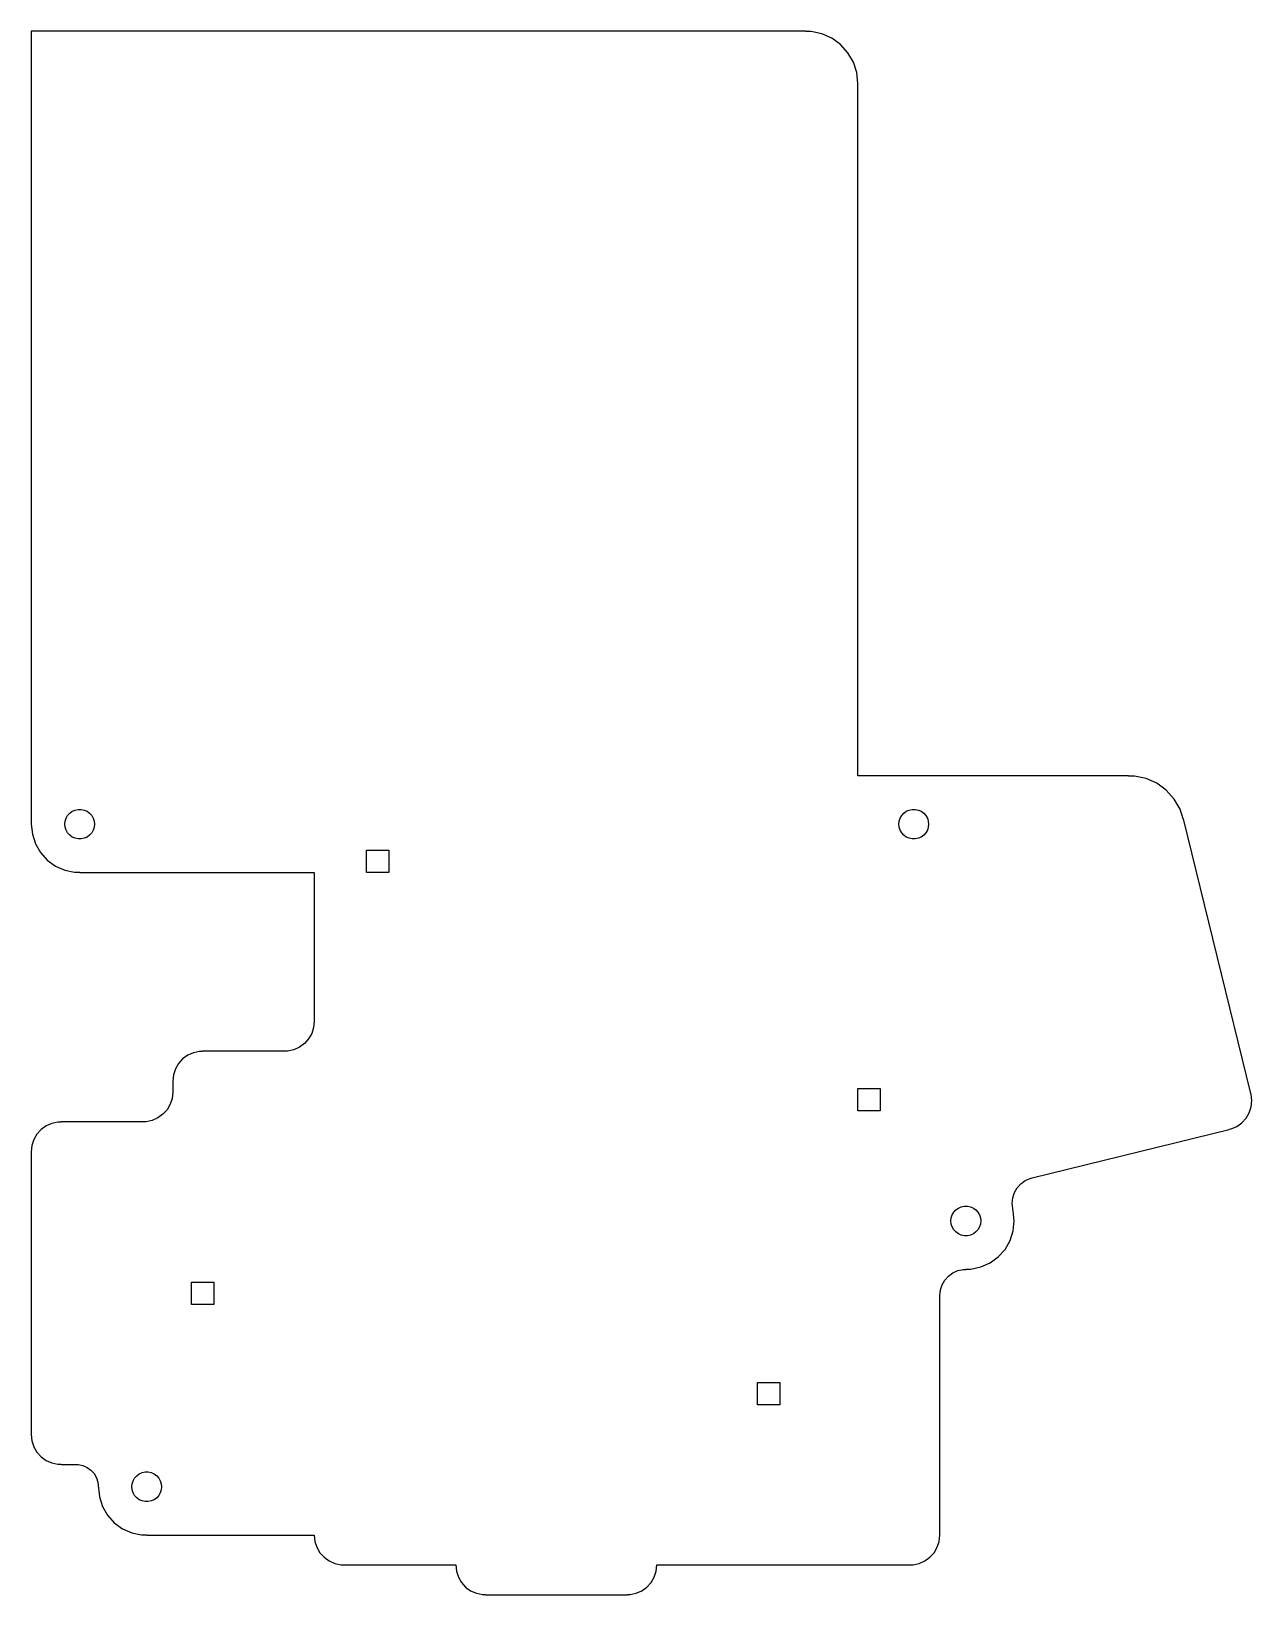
# Model space of a CAD drawing. Header units: metres. Extents: x 0 to 164, y 0 to 210.
import ezdxf

# ---------------------------------------------------------------- set-up
doc = ezdxf.new("R2010")
doc.units = ezdxf.units.M

msp = doc.modelspace()

# ---------------------------------------------------------------- linework, layer by layer
for p, q in [((104, 210), (0, 210)), ((0, 210), (0, 103.5)), ((104, 209.962), (104, 210)), ((104.732, 209.962), (104, 209.962)), ((106.163, 209.657), (104.732, 209.962)), ((107.5, 209.062), (106.163, 209.657)), ((108.684, 208.202), (107.5, 209.062)), ((109.663, 207.115), (108.684, 208.202)), ((110.395, 205.847), (109.663, 207.115)), ((110.847, 204.455), (110.395, 205.847)), ((111, 203), (110.847, 204.455)), ((111, 110), (111, 203)), ((147.347, 110), (111, 110)), ((147.347, 109.959), (147.347, 110)), ((148.139, 109.959), (147.347, 109.959)), ((149.687, 109.629), (148.139, 109.959)), ((151.133, 108.985), (149.687, 109.629)), ((152.414, 108.055), (151.133, 108.985)), ((153.473, 106.878), (152.414, 108.055)), ((5.16173, 104.986), (5.5, 105.232)), ((5.5, 105.232), (5.88196, 105.402)), ((5.88196, 105.402), (6.29094, 105.489)), ((6.29094, 105.489), (6.70905, 105.489)), ((6.70905, 105.489), (7.11803, 105.402)), ((7.11803, 105.402), (7.5, 105.232)), ((7.5, 105.232), (7.83826, 104.986)), ((117.162, 104.986), (117.5, 105.232)), ((117.5, 105.232), (117.882, 105.402)), ((117.882, 105.402), (118.291, 105.489)), ((118.291, 105.489), (118.709, 105.489)), ((118.709, 105.489), (119.118, 105.402)), ((119.118, 105.402), (119.5, 105.232)), ((119.5, 105.232), (119.838, 104.986)), ((154.265, 105.507), (153.473, 106.878)), ((154.681, 104.229), (154.265, 105.507)), ((0, 103.5), (0.14203, 102.149)), ((4.5, 103.5), (4.5437, 103.916)), ((4.5437, 103.084), (4.5, 103.5)), ((4.5437, 103.916), (4.6729, 104.313)), ((4.6729, 102.687), (4.5437, 103.084)), ((4.6729, 104.313), (4.88196, 104.676)), ((4.88196, 104.676), (5.16173, 104.986)), ((7.83826, 104.986), (8.11803, 104.676)), ((8.11803, 104.676), (8.32709, 104.313)), ((8.32709, 104.313), (8.45628, 103.916)), ((8.45628, 103.084), (8.32709, 102.687)), ((8.45628, 103.916), (8.5, 103.5)), ((8.5, 103.5), (8.45628, 103.084)), ((116.5, 103.5), (116.544, 103.916)), ((116.544, 103.084), (116.5, 103.5)), ((116.544, 103.916), (116.673, 104.313)), ((116.673, 102.687), (116.544, 103.084)), ((116.673, 104.313), (116.882, 104.676)), ((116.882, 104.676), (117.162, 104.986)), ((119.838, 104.986), (120.118, 104.676)), ((120.118, 104.676), (120.327, 104.313)), ((120.327, 104.313), (120.456, 103.916)), ((120.456, 103.084), (120.327, 102.687)), ((120.456, 103.916), (120.5, 103.5)), ((120.5, 103.5), (120.456, 103.084)), ((154.701, 104.234), (154.681, 104.229)), ((163.765, 67.3304), (154.701, 104.234)), ((0.14203, 102.149), (0.56195, 100.856)), ((0.56195, 100.856), (1.24138, 99.6794)), ((4.88196, 102.324), (4.6729, 102.687)), ((5.16173, 102.014), (4.88196, 102.324)), ((5.5, 101.768), (5.16173, 102.014)), ((5.88196, 101.598), (5.5, 101.768)), ((6.29094, 101.511), (5.88196, 101.598)), ((6.70905, 101.511), (6.29094, 101.511)), ((7.11803, 101.598), (6.70905, 101.511)), ((7.5, 101.768), (7.11803, 101.598)), ((7.83826, 102.014), (7.5, 101.768)), ((8.11803, 102.324), (7.83826, 102.014)), ((8.32709, 102.687), (8.11803, 102.324)), ((116.882, 102.324), (116.673, 102.687)), ((117.162, 102.014), (116.882, 102.324)), ((117.5, 101.768), (117.162, 102.014)), ((117.882, 101.598), (117.5, 101.768)), ((118.291, 101.511), (117.882, 101.598)), ((118.709, 101.511), (118.291, 101.511)), ((119.118, 101.598), (118.709, 101.511)), ((119.5, 101.768), (119.118, 101.598)), ((119.838, 102.014), (119.5, 101.768)), ((120.118, 102.324), (119.838, 102.014)), ((120.327, 102.687), (120.118, 102.324)), ((1.24138, 99.6794), (2.15065, 98.6696)), ((45, 97), (45, 100)), ((45, 100), (48, 100)), ((48, 100), (48, 97)), ((2.15065, 98.6696), (3.25, 97.8708)), ((3.25, 97.8708), (4.49138, 97.3181)), ((4.49138, 97.3181), (5.82056, 97.0356)), ((5.82056, 97.0356), (6.5, 97.0356)), ((6.5, 97.0356), (6.5, 97)), ((6.5, 97), (38, 97)), ((38, 97), (38, 77)), ((48, 97), (45, 97)), ((37.9126, 76.1684), (37.6542, 75.373)), ((38, 77), (37.9126, 76.1684)), ((36, 73.5359), (35.2361, 73.1958)), ((36.6765, 74.0274), (36, 73.5359)), ((37.2361, 74.6488), (36.6765, 74.0274)), ((37.6542, 75.373), (37.2361, 74.6488)), ((20.3235, 71.9726), (19.7639, 71.3511)), ((21, 72.4641), (20.3235, 71.9726)), ((21.7639, 72.8042), (21, 72.4641)), ((22.5819, 72.9781), (21.7639, 72.8042)), ((23, 72.9781), (22.5819, 72.9781)), ((34, 73), (23, 73)), ((23, 73), (23, 72.9781)), ((34.4181, 73.0219), (34, 73.0219)), ((34, 73.0219), (34, 73)), ((35.2361, 73.1958), (34.4181, 73.0219)), ((19.0874, 69.8316), (19, 69)), ((19.3458, 70.6269), (19.0874, 69.8316)), ((19.7639, 71.3511), (19.3458, 70.6269)), ((19, 67.5), (18.9126, 66.6684)), ((19, 69), (19, 67.5)), ((111, 65), (111, 68)), ((111, 68), (114, 68)), ((114, 68), (114, 65)), ((163.754, 67.3278), (163.765, 67.3304)), ((163.793, 67.208), (163.754, 67.3278)), ((163.881, 66.3763), (163.793, 67.208)), ((18.2361, 65.1488), (17.6765, 64.5274)), ((18.6542, 65.873), (18.2361, 65.1488)), ((18.9126, 66.6684), (18.6542, 65.873)), ((163.535, 64.7494), (163.793, 65.5447)), ((163.793, 65.5447), (163.881, 66.3763)), ((2.76393, 63.3042), (2, 62.9641)), ((3.58188, 63.4781), (2.76393, 63.3042)), ((4, 63.4781), (3.58188, 63.4781)), ((15, 63.5), (4, 63.5)), ((4, 63.5), (4, 63.4781)), ((15.4181, 63.5219), (15, 63.5219)), ((15, 63.5219), (15, 63.5)), ((16.2361, 63.6958), (15.4181, 63.5219)), ((17, 64.0359), (16.2361, 63.6958)), ((17.6765, 64.5274), (17, 64.0359)), ((114, 65), (111, 65)), ((161.881, 62.9122), (162.557, 63.4037)), ((162.557, 63.4037), (163.117, 64.0252)), ((163.117, 64.0252), (163.535, 64.7494)), ((0.34581, 61.1269), (0.0874, 60.3316)), ((0.76393, 61.8511), (0.34581, 61.1269)), ((1.32347, 62.4726), (0.76393, 61.8511)), ((2, 62.9641), (1.32347, 62.4726)), ((134.377, 55.9933), (160.835, 62.4918)), ((160.83, 62.5112), (161.117, 62.5721)), ((160.835, 62.4918), (160.83, 62.5112)), ((161.117, 62.5721), (161.881, 62.9122)), ((0.0874, 60.3316), (0, 59.5)), ((0, 59.5), (0, 21.5)), ((132.014, 54.0179), (132.38, 54.6516)), ((132.38, 54.6516), (132.869, 55.1953)), ((132.869, 55.1953), (133.461, 55.6254)), ((133.461, 55.6254), (134.13, 55.923)), ((134.13, 55.923), (134.381, 55.9763)), ((134.381, 55.9763), (134.377, 55.9933)), ((131.711, 52.5943), (131.788, 53.322)), ((131.788, 51.8666), (131.711, 52.5943)), ((131.788, 53.322), (132.014, 54.0179)), ((123.5, 50.2091), (123.544, 50.6249)), ((123.544, 50.6249), (123.673, 51.0226)), ((123.673, 51.0226), (123.882, 51.3846)), ((123.882, 51.3846), (124.162, 51.6954)), ((124.162, 51.6954), (124.5, 51.9411)), ((124.5, 51.9411), (124.882, 52.1112)), ((124.882, 52.1112), (125.291, 52.1981)), ((125.291, 52.1981), (125.709, 52.1981)), ((125.709, 52.1981), (126.118, 52.1112)), ((126.118, 52.1112), (126.5, 51.9411)), ((126.5, 51.9411), (126.838, 51.6954)), ((126.838, 51.6954), (127.118, 51.3846)), ((127.118, 51.3846), (127.327, 51.0226)), ((127.327, 51.0226), (127.456, 50.6249)), ((127.456, 50.6249), (127.5, 50.2091)), ((131.822, 51.7618), (131.788, 51.8666)), ((131.795, 51.7551), (131.822, 51.7618)), ((131.858, 51.5605), (131.795, 51.7551)), ((132, 50.2091), (131.858, 51.5605)), ((123.544, 49.7932), (123.5, 50.2091)), ((123.673, 49.3956), (123.544, 49.7932)), ((123.882, 49.0335), (123.673, 49.3956)), ((124.162, 48.7228), (123.882, 49.0335)), ((124.5, 48.477), (124.162, 48.7228)), ((124.882, 48.307), (124.5, 48.477)), ((125.291, 48.22), (124.882, 48.307)), ((126.118, 48.307), (125.709, 48.22)), ((126.5, 48.477), (126.118, 48.307)), ((126.838, 48.7228), (126.5, 48.477)), ((127.118, 49.0335), (126.838, 48.7228)), ((127.327, 49.3956), (127.118, 49.0335)), ((127.456, 49.7932), (127.327, 49.3956)), ((127.5, 50.2091), (127.456, 49.7932)), ((131.438, 47.5653), (131.858, 48.8577)), ((131.858, 48.8577), (132, 50.2091)), ((125.709, 48.22), (125.291, 48.22)), ((129.849, 45.3786), (130.759, 46.3885)), ((130.759, 46.3885), (131.438, 47.5653)), ((127.509, 44.0272), (128.75, 44.5799)), ((128.75, 44.5799), (129.849, 45.3786)), ((21.5, 39), (21.5, 42)), ((21.5, 42), (24.5, 42)), ((24.5, 42), (24.5, 39)), ((122.303, 41.6326), (122.668, 42.2663)), ((122.668, 42.2663), (123.158, 42.8101)), ((123.158, 42.8101), (123.75, 43.2402)), ((123.75, 43.2402), (124.418, 43.5378)), ((124.418, 43.5378), (125.134, 43.6899)), ((125.134, 43.6899), (125.5, 43.6899)), ((125.5, 43.6899), (125.5, 43.7447)), ((125.5, 43.7447), (126.179, 43.7447)), ((126.179, 43.7447), (127.509, 44.0272)), ((122, 40.2091), (122.076, 40.9368)), ((122, 8), (122, 40.2091)), ((122.076, 40.9368), (122.303, 41.6326)), ((24.5, 39), (21.5, 39)), ((97.5, 25.5), (97.5, 28.5)), ((97.5, 28.5), (100.5, 28.5)), ((100.5, 28.5), (100.5, 25.5)), ((100.5, 25.5), (97.5, 25.5)), ((0, 21.5), (0.0874, 20.6684)), ((0.0874, 20.6684), (0.34581, 19.873)), ((0.34581, 19.873), (0.76393, 19.1488)), ((0.76393, 19.1488), (1.32347, 18.5274)), ((1.32347, 18.5274), (2, 18.0359)), ((2, 18.0359), (2.76393, 17.6958)), ((2.76393, 17.6958), (3.58188, 17.5219)), ((3.58188, 17.5219), (4, 17.5219)), ((4, 17.5219), (4, 17.5)), ((4, 17.5), (6, 17.5)), ((6, 17.5), (6, 17.4836)), ((6, 17.4836), (6.31358, 17.4836)), ((6.31358, 17.4836), (6.92705, 17.3532)), ((6.92705, 17.3532), (7.5, 17.0981)), ((7.5, 17.0981), (8.00739, 16.7294)), ((8.00739, 16.7294), (8.42705, 16.2634)), ((8.42705, 16.2634), (8.74063, 15.7202)), ((8.74063, 15.7202), (8.93443, 15.1237)), ((8.93443, 15.1237), (9.14203, 13.1486)), ((13.5, 14.5), (13.5437, 14.9158)), ((13.5437, 14.9158), (13.6729, 15.3135)), ((13.6729, 15.3135), (13.882, 15.6756)), ((13.882, 15.6756), (14.1617, 15.9863)), ((14.1617, 15.9863), (14.5, 16.232)), ((14.5, 16.232), (14.882, 16.4021)), ((14.882, 16.4021), (15.2909, 16.489)), ((15.2909, 16.489), (15.709, 16.489)), ((15.709, 16.489), (16.118, 16.4021)), ((16.118, 16.4021), (16.5, 16.232)), ((16.5, 16.232), (16.8383, 15.9863)), ((16.8383, 15.9863), (17.118, 15.6756)), ((17.118, 15.6756), (17.3271, 15.3135)), ((17.3271, 15.3135), (17.4563, 14.9158)), ((17.4563, 14.9158), (17.5, 14.5)), ((9.14203, 13.1486), (9.56195, 11.8562)), ((13.5437, 14.0842), (13.5, 14.5)), ((13.6729, 13.6865), (13.5437, 14.0842)), ((13.882, 13.3244), (13.6729, 13.6865)), ((14.1617, 13.0137), (13.882, 13.3244)), ((14.5, 12.7679), (14.1617, 13.0137)), ((14.882, 12.5979), (14.5, 12.7679)), ((16.5, 12.7679), (16.118, 12.5979)), ((16.8383, 13.0137), (16.5, 12.7679)), ((17.118, 13.3244), (16.8383, 13.0137)), ((17.3271, 13.6865), (17.118, 13.3244)), ((17.4563, 14.0842), (17.3271, 13.6865)), ((17.5, 14.5), (17.4563, 14.0842)), ((9.56195, 11.8562), (10.2414, 10.6794)), ((10.2414, 10.6794), (11.1507, 9.66956)), ((15.2909, 12.511), (14.882, 12.5979)), ((15.709, 12.511), (15.2909, 12.511)), ((16.118, 12.5979), (15.709, 12.511)), ((11.1507, 9.66956), (12.25, 8.87083)), ((12.25, 8.87083), (13.4914, 8.31813)), ((13.4914, 8.31813), (14.8206, 8.0356)), ((14.8206, 8.0356), (15.5, 8.0356)), ((15.5, 8.0356), (15.5, 8)), ((15.5, 8), (38, 8)), ((38, 8), (38.0874, 7.16835)), ((38.0874, 7.16835), (38.3458, 6.37305)), ((38.3458, 6.37305), (38.7639, 5.64885)), ((121.236, 5.64885), (121.654, 6.37305)), ((121.654, 6.37305), (121.913, 7.16835)), ((121.913, 7.16835), (122, 8)), ((38.7639, 5.64885), (39.3235, 5.02742)), ((39.3235, 5.02742), (40, 4.53589)), ((40, 4.53589), (40.7639, 4.19577)), ((119.236, 4.19577), (120, 4.53589)), ((120, 4.53589), (120.677, 5.02742)), ((120.677, 5.02742), (121.236, 5.64885)), ((40.7639, 4.19577), (41.5819, 4.02191)), ((41.5819, 4.02191), (42, 4.02191)), ((42, 4.02191), (42, 4)), ((42, 4), (57, 4)), ((57, 4), (57.0874, 3.16835)), ((57.0874, 3.16835), (57.3458, 2.37305)), ((57.3458, 2.37305), (57.7639, 1.64885)), ((83.2361, 1.64885), (83.6542, 2.37305)), ((83.6542, 2.37305), (83.9126, 3.16835)), ((83.9126, 3.16835), (84, 4)), ((84, 4), (118, 4)), ((118, 4), (118, 4.02191)), ((118, 4.02191), (118.418, 4.02191)), ((118.418, 4.02191), (119.236, 4.19577)), ((57.7639, 1.64885), (58.3235, 1.02742)), ((58.3235, 1.02742), (59, 0.53589)), ((59, 0.53589), (59.7639, 0.19577)), ((59.7639, 0.19577), (60.5819, 0.02191)), ((60.5819, 0.02191), (61, 0.02191)), ((61, 0.02191), (61, 0)), ((61, 0), (80, 0)), ((80, 0.02191), (80.4181, 0.02191)), ((80, 0), (80, 0.02191)), ((80.4181, 0.02191), (81.2361, 0.19577)), ((81.2361, 0.19577), (82, 0.53589)), ((82, 0.53589), (82.6765, 1.02742)), ((82.6765, 1.02742), (83.2361, 1.64885))]:
    msp.add_line(p, q)

doc.saveas('drawing.dxf')
